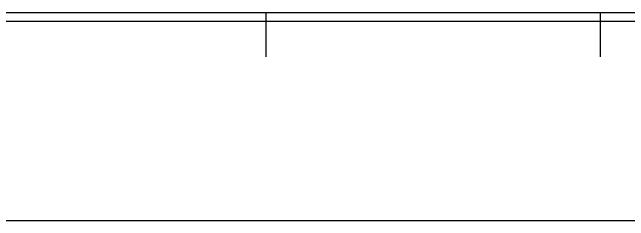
# Model space of a CAD drawing. Extents: x -9 to 600, y -23 to 65.
# Drawn here: x 268.336 to 270.409, y 12.648 to 13.348 of the extents above; entities that cross this region are included whole.
import ezdxf

# ---------------------------------------------------------------- set-up
doc = ezdxf.new("R2010")
doc.units = 0
doc.header["$LTSCALE"] = 0.8
doc.header["$MEASUREMENT"] = 0
doc.layers.add('Desenho base', color=7, linetype='CONTINUOUS')

msp = doc.modelspace()

# ---------------------------------------------------------------- linework, layer by layer
at = {"layer": 'Desenho base'}
for p, q in [((266.9635, 13.348), (272.5635, 13.348)), ((269.1885, 13.348), (269.1885, 13.198)), ((270.3135, 13.348), (270.3135, 13.198)), ((266.9635, 13.318), (272.5635, 13.318)), ((266.2635, 12.648), (272.5635, 12.648))]:
    msp.add_line(p, q, dxfattribs=at)

doc.saveas('drawing.dxf')
